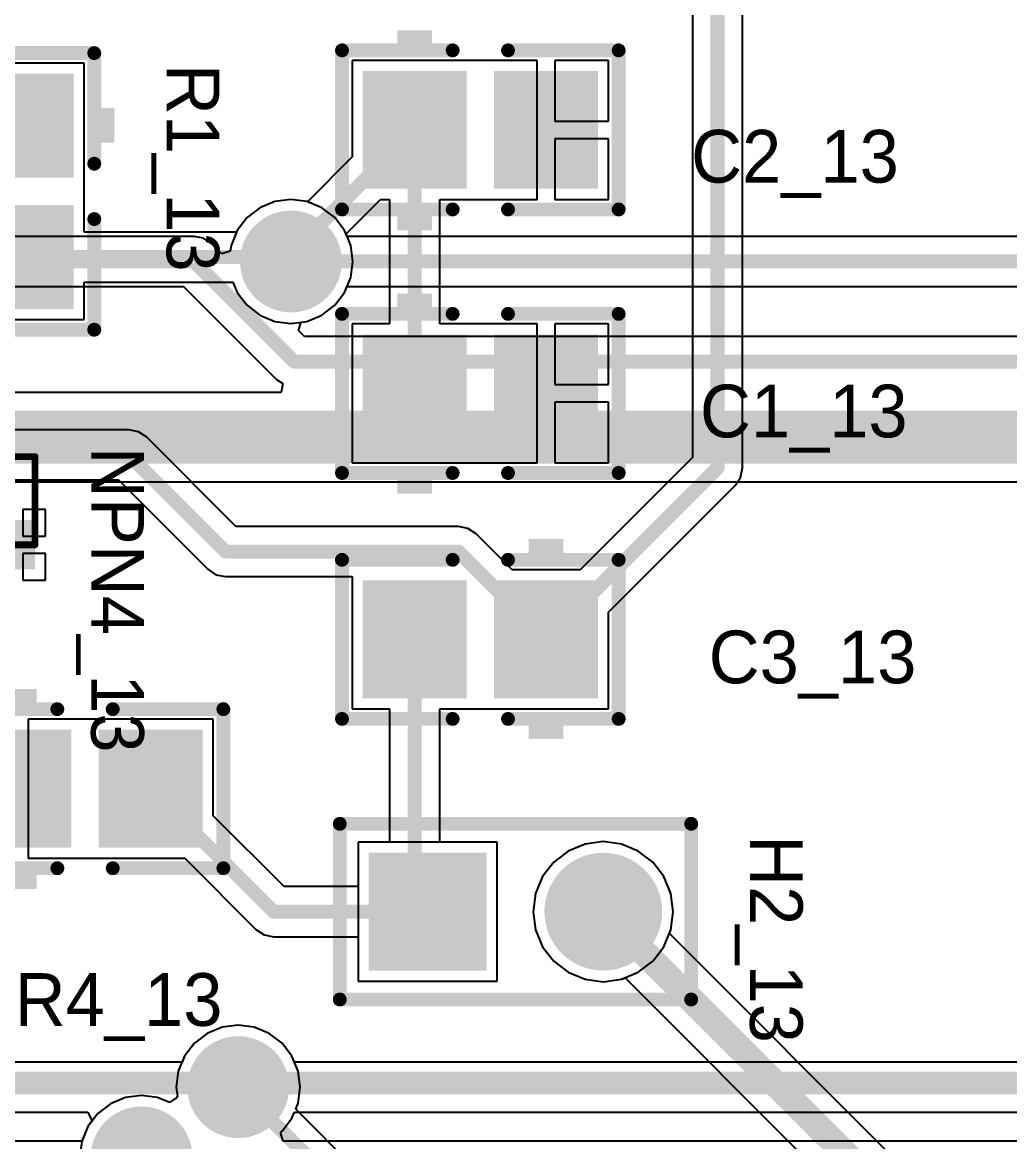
# Model space of a CAD drawing. Header units: millimetres. Extents: x 0.67 to 7.75, y 0.64 to 6.06.
# Drawn here: x 4.427 to 4.989, y 4.234 to 4.871 of the extents above; entities that cross this region are included whole.
import ezdxf

# ---------------------------------------------------------------- set-up
doc = ezdxf.new("R2010")
doc.units = ezdxf.units.MM
doc.header["$MEASUREMENT"] = 0
for name, color, linetype in [('BottomLayer', 5, 'Continuous'), ('BottomSolder', 6, 'Continuous'), ('MultiLayer', 9, 'Continuous'), ('PadHoleLayer', 156, 'Continuous'), ('TopLayer', 1, 'Continuous'), ('TopOverlay', 2, 'Continuous'), ('TopPaste', 8, 'Continuous'), ('TopSolder', 216, 'Continuous'), ('ViaHoleLayer', 16, 'Continuous')]:
    doc.layers.add(name, color=color, linetype=linetype)

# ---------------------------------------------------------------- blocks, each defined once
blk = doc.blocks.new('CC2012_0805_333')
at = {"layer": 'TopLayer'}
for points in [[(-0.06299, -0.02953), (-0.01181, -0.02953), (-0.06299, 0.02953), (-0.01181, 0.02953)], [(0.01181, -0.02953), (0.06299, -0.02953), (0.01181, 0.02953), (0.06299, 0.02953)]]:
    blk.add_solid(points, dxfattribs=at)
at = {"layer": 'TopOverlay', "const_width": 0.00787}
for points in [[(-0.07874, -0.04528), (-0.07874, 0.04528)], [(-0.07874, 0.04528), (-0.01575, 0.04528)], [(0.01575, 0.04528), (0.07874, 0.04528)], [(0.07874, -0.04528), (0.07874, 0.04528)], [(-0.07874, -0.04528), (-0.01575, -0.04528)], [(0.01575, -0.04528), (0.07874, -0.04528)]]:
    blk.add_lwpolyline(points, dxfattribs=at)
at = {"layer": 'TopOverlay', "const_width": 0.00394}
for points in [[(-0.08071, 0.04528, 1), (-0.07677, 0.04528, 1)], [(-0.08071, 0.04528, 1), (-0.07677, 0.04528, 1)], [(-0.01772, 0.04528, 1), (-0.01378, 0.04528, 1)], [(0.01378, 0.04528, 1), (0.01772, 0.04528, 1)], [(0.07677, 0.04528, 1), (0.08071, 0.04528, 1)], [(0.07677, 0.04528, 1), (0.08071, 0.04528, 1)], [(-0.08071, -0.04528, 1), (-0.07677, -0.04528, 1)], [(-0.08071, -0.04528, 1), (-0.07677, -0.04528, 1)], [(-0.01772, -0.04528, 1), (-0.01378, -0.04528, 1)], [(0.01378, -0.04528, 1), (0.01772, -0.04528, 1)], [(0.07677, -0.04528, 1), (0.08071, -0.04528, 1)], [(0.07677, -0.04528, 1), (0.08071, -0.04528, 1)]]:
    blk.add_lwpolyline(points, format="xyb", close=True, dxfattribs=at)
at = {"layer": 'TopOverlay'}
for points in [[(-0.04724, 0.04882), (-0.02756, 0.04882), (-0.04724, 0.05669), (-0.02756, 0.05669)], [(-0.04724, -0.05709), (-0.02756, -0.05709), (-0.04724, -0.04921), (-0.02756, -0.04921)]]:
    blk.add_solid(points, dxfattribs=at)
at = {"layer": 'TopPaste'}
for points in [[(-0.06299, -0.02953), (-0.01181, -0.02953), (-0.06299, 0.02953), (-0.01181, 0.02953)], [(0.01181, -0.02953), (0.06299, -0.02953), (0.01181, 0.02953), (0.06299, 0.02953)]]:
    blk.add_solid(points, dxfattribs=at)
at = {"layer": 'TopSolder'}
for points in [[(-0.06699, -0.03353), (-0.00781, -0.03353), (-0.06699, 0.03353), (-0.00781, 0.03353)], [(0.00781, -0.03353), (0.06699, -0.03353), (0.00781, 0.03353), (0.06699, 0.03353)]]:
    blk.add_solid(points, dxfattribs=at)
blk = doc.blocks.new('CC2012_0805_336')
at = {"layer": 'TopLayer'}
for points in [[(-0.06299, -0.02953), (-0.01181, -0.02953), (-0.06299, 0.02953), (-0.01181, 0.02953)], [(0.01181, -0.02953), (0.06299, -0.02953), (0.01181, 0.02953), (0.06299, 0.02953)]]:
    blk.add_solid(points, dxfattribs=at)
at = {"layer": 'TopOverlay', "const_width": 0.00787}
for points in [[(-0.07874, -0.04528), (-0.07874, 0.04528)], [(-0.01575, 0.04528), (-0.07874, 0.04528)], [(0.07874, 0.04528), (0.01575, 0.04528)], [(0.07874, -0.04528), (0.07874, 0.04528)], [(-0.01575, -0.04528), (-0.07874, -0.04528)], [(0.07874, -0.04528), (0.01575, -0.04528)]]:
    blk.add_lwpolyline(points, dxfattribs=at)
at = {"layer": 'TopOverlay', "const_width": 0.00394}
for points in [[(-0.08071, 0.04528, 1), (-0.07677, 0.04528, 1)], [(-0.08071, 0.04528, 1), (-0.07677, 0.04528, 1)], [(-0.01772, 0.04528, 1), (-0.01378, 0.04528, 1)], [(0.01378, 0.04528, 1), (0.01772, 0.04528, 1)], [(0.07677, 0.04528, 1), (0.08071, 0.04528, 1)], [(0.07677, 0.04528, 1), (0.08071, 0.04528, 1)], [(-0.08071, -0.04528, 1), (-0.07677, -0.04528, 1)], [(-0.08071, -0.04528, 1), (-0.07677, -0.04528, 1)], [(-0.01772, -0.04528, 1), (-0.01378, -0.04528, 1)], [(0.01378, -0.04528, 1), (0.01772, -0.04528, 1)], [(0.07677, -0.04528, 1), (0.08071, -0.04528, 1)], [(0.07677, -0.04528, 1), (0.08071, -0.04528, 1)]]:
    blk.add_lwpolyline(points, format="xyb", close=True, dxfattribs=at)
at = {"layer": 'TopOverlay'}
for points in [[(-0.04745, 0.04882), (-0.02776, 0.04882), (-0.04745, 0.05669), (-0.02776, 0.05669)], [(-0.04724, -0.05689), (-0.02756, -0.05689), (-0.04724, -0.04901), (-0.02756, -0.04901)]]:
    blk.add_solid(points, dxfattribs=at)
at = {"layer": 'TopPaste'}
for points in [[(-0.06299, -0.02953), (-0.01181, -0.02953), (-0.06299, 0.02953), (-0.01181, 0.02953)], [(0.01181, -0.02953), (0.06299, -0.02953), (0.01181, 0.02953), (0.06299, 0.02953)]]:
    blk.add_solid(points, dxfattribs=at)
at = {"layer": 'TopSolder'}
for points in [[(-0.06699, -0.03353), (-0.00781, -0.03353), (-0.06699, 0.03353), (-0.00781, 0.03353)], [(0.00781, -0.03353), (0.06699, -0.03353), (0.00781, 0.03353), (0.06699, 0.03353)]]:
    blk.add_solid(points, dxfattribs=at)
blk = doc.blocks.new('MMBT3904T_338')
at = {"layer": 'TopLayer'}
for points in [[(0.00787, -0.01004), (0.00787, 0.01004), (-0.00787, -0.01004), (-0.00787, 0.01004)], [(-0.01181, -0.06122), (-0.01181, -0.04114), (-0.02756, -0.06122), (-0.02756, -0.04114)], [(0.02756, -0.06122), (0.02756, -0.04114), (0.01181, -0.06122), (0.01181, -0.04114)]]:
    blk.add_solid(points, dxfattribs=at)
at = {"layer": 'TopOverlay', "const_width": 0.00394}
for points in [[(-0.0315, -0.00098), (0.0315, -0.00098)], [(-0.0315, -0.05118), (-0.0315, -0.00098)], [(0.0315, -0.05118), (0.0315, -0.00098)], [(-0.0315, -0.05118), (0.0315, -0.05118)]]:
    blk.add_lwpolyline(points, dxfattribs=at)
at = {"layer": 'TopOverlay', "const_width": 0.00197}
for points in [[(-0.03248, -0.00098, 1), (-0.03051, -0.00098, 1)], [(-0.03248, -0.00098, 1), (-0.03051, -0.00098, 1)], [(0.03051, -0.00098, 1), (0.03248, -0.00098, 1)], [(0.03051, -0.00098, 1), (0.03248, -0.00098, 1)], [(-0.03248, -0.05118, 1), (-0.03051, -0.05118, 1)], [(-0.03248, -0.05118, 1), (-0.03051, -0.05118, 1)], [(0.03051, -0.05118, 1), (0.03248, -0.05118, 1)], [(0.03051, -0.05118, 1), (0.03248, -0.05118, 1)]]:
    blk.add_lwpolyline(points, format="xyb", close=True, dxfattribs=at)
at = {"layer": 'TopPaste'}
for points in [[(0.00787, -0.01004), (0.00787, 0.01004), (-0.00787, -0.01004), (-0.00787, 0.01004)], [(-0.01181, -0.06122), (-0.01181, -0.04114), (-0.02756, -0.06122), (-0.02756, -0.04114)], [(0.02756, -0.06122), (0.02756, -0.04114), (0.01181, -0.06122), (0.01181, -0.04114)]]:
    blk.add_solid(points, dxfattribs=at)
at = {"layer": 'TopSolder'}
for points in [[(0.01187, -0.01404), (0.01187, 0.01404), (-0.01187, -0.01404), (-0.01187, 0.01404)], [(-0.00781, -0.06522), (-0.00781, -0.03714), (-0.03156, -0.06522), (-0.03156, -0.03714)], [(0.03156, -0.06522), (0.03156, -0.03714), (0.00781, -0.06522), (0.00781, -0.03714)]]:
    blk.add_solid(points, dxfattribs=at)
blk = doc.blocks.new('HDR1X2_344')
at = {"layer": 'BottomLayer', "const_width": 0.02953}
blk.add_lwpolyline([(0.08524, 0, 1), (0.11476, 0, 1)], format="xyb", close=True, dxfattribs=at)
at = {"layer": 'BottomLayer'}
blk.add_solid([(-0.02953, -0.02953), (0.02953, -0.02953), (-0.02953, 0.02953), (0.02953, 0.02953)], dxfattribs=at)
at = {"layer": 'BottomSolder', "const_width": 0.03353}
blk.add_lwpolyline([(0.08324, 0, 1), (0.11676, 0, 1)], format="xyb", close=True, dxfattribs=at)
at = {"layer": 'BottomSolder'}
blk.add_solid([(-0.03353, -0.03353), (0.03353, -0.03353), (-0.03353, 0.03353), (0.03353, 0.03353)], dxfattribs=at)
at = {"layer": 'MultiLayer', "const_width": 0.02953}
blk.add_lwpolyline([(0.08524, 0, 1), (0.11476, 0, 1)], format="xyb", close=True, dxfattribs=at)
at = {"layer": 'MultiLayer'}
blk.add_solid([(-0.02953, -0.02953), (0.02953, -0.02953), (-0.02953, 0.02953), (0.02953, 0.02953)], dxfattribs=at)
at = {"layer": 'PadHoleLayer', "const_width": 0.01772}
for points in [[(-0.00886, 0, 1), (0.00886, 0, 1)], [(0.09114, 0, 1), (0.10886, 0, 1)]]:
    blk.add_lwpolyline(points, format="xyb", close=True, dxfattribs=at)
at = {"layer": 'TopLayer', "const_width": 0.02953}
blk.add_lwpolyline([(0.08524, 0, 1), (0.11476, 0, 1)], format="xyb", close=True, dxfattribs=at)
at = {"layer": 'TopLayer'}
blk.add_solid([(-0.02953, -0.02953), (0.02953, -0.02953), (-0.02953, 0.02953), (0.02953, 0.02953)], dxfattribs=at)
at = {"layer": 'TopOverlay', "const_width": 0.00787}
for points in [[(-0.05, -0.05), (-0.05, 0.05)], [(-0.05, 0.05), (0.15, 0.05)], [(0.15, -0.05), (0.15, 0.05)], [(-0.05, -0.05), (0.15, -0.05)]]:
    blk.add_lwpolyline(points, dxfattribs=at)
at = {"layer": 'TopOverlay', "const_width": 0.00394}
for points in [[(-0.05197, 0.05, 1), (-0.04803, 0.05, 1)], [(-0.05197, 0.05, 1), (-0.04803, 0.05, 1)], [(0.14803, 0.05, 1), (0.15197, 0.05, 1)], [(0.14803, 0.05, 1), (0.15197, 0.05, 1)], [(-0.05197, -0.05, 1), (-0.04803, -0.05, 1)], [(-0.05197, -0.05, 1), (-0.04803, -0.05, 1)], [(0.14803, -0.05, 1), (0.15197, -0.05, 1)], [(0.14803, -0.05, 1), (0.15197, -0.05, 1)]]:
    blk.add_lwpolyline(points, format="xyb", close=True, dxfattribs=at)
at = {"layer": 'TopSolder', "const_width": 0.03353}
blk.add_lwpolyline([(0.08324, 0, 1), (0.11676, 0, 1)], format="xyb", close=True, dxfattribs=at)
at = {"layer": 'TopSolder'}
blk.add_solid([(-0.03353, -0.03353), (0.03353, -0.03353), (-0.03353, 0.03353), (0.03353, 0.03353)], dxfattribs=at)
blk = doc.blocks.new('CC2012_0805_351')
at = {"layer": 'TopLayer'}
for points in [[(-0.06299, -0.02953), (-0.01181, -0.02953), (-0.06299, 0.02953), (-0.01181, 0.02953)], [(0.01181, -0.02953), (0.06299, -0.02953), (0.01181, 0.02953), (0.06299, 0.02953)]]:
    blk.add_solid(points, dxfattribs=at)
at = {"layer": 'TopOverlay', "const_width": 0.00787}
for points in [[(-0.07874, 0.04528), (-0.07874, -0.04528)], [(-0.01575, 0.04528), (-0.07874, 0.04528)], [(0.07874, 0.04528), (0.01575, 0.04528)], [(0.07874, 0.04528), (0.07874, -0.04528)], [(-0.01575, -0.04528), (-0.07874, -0.04528)], [(0.07874, -0.04528), (0.01575, -0.04528)]]:
    blk.add_lwpolyline(points, dxfattribs=at)
at = {"layer": 'TopOverlay', "const_width": 0.00394}
for points in [[(-0.08071, 0.04528, 1), (-0.07677, 0.04528, 1)], [(-0.08071, 0.04528, 1), (-0.07677, 0.04528, 1)], [(-0.01772, 0.04528, 1), (-0.01378, 0.04528, 1)], [(0.01378, 0.04528, 1), (0.01772, 0.04528, 1)], [(0.07677, 0.04528, 1), (0.08071, 0.04528, 1)], [(0.07677, 0.04528, 1), (0.08071, 0.04528, 1)], [(-0.08071, -0.04528, 1), (-0.07677, -0.04528, 1)], [(-0.08071, -0.04528, 1), (-0.07677, -0.04528, 1)], [(-0.01772, -0.04528, 1), (-0.01378, -0.04528, 1)], [(0.01378, -0.04528, 1), (0.01772, -0.04528, 1)], [(0.07677, -0.04528, 1), (0.08071, -0.04528, 1)], [(0.07677, -0.04528, 1), (0.08071, -0.04528, 1)]]:
    blk.add_lwpolyline(points, format="xyb", close=True, dxfattribs=at)
at = {"layer": 'TopOverlay'}
for points in [[(-0.04724, 0.04882), (-0.02756, 0.04882), (-0.04724, 0.05669), (-0.02756, 0.05669)], [(-0.04724, -0.05709), (-0.02756, -0.05709), (-0.04724, -0.04921), (-0.02756, -0.04921)]]:
    blk.add_solid(points, dxfattribs=at)
at = {"layer": 'TopPaste'}
for points in [[(-0.06299, -0.02953), (-0.01181, -0.02953), (-0.06299, 0.02953), (-0.01181, 0.02953)], [(0.01181, -0.02953), (0.06299, -0.02953), (0.01181, 0.02953), (0.06299, 0.02953)]]:
    blk.add_solid(points, dxfattribs=at)
at = {"layer": 'TopSolder'}
for points in [[(-0.06699, -0.03353), (-0.00781, -0.03353), (-0.06699, 0.03353), (-0.00781, 0.03353)], [(0.00781, -0.03353), (0.06699, -0.03353), (0.00781, 0.03353), (0.06699, 0.03353)]]:
    blk.add_solid(points, dxfattribs=at)
blk = doc.blocks.new('CC2012_0805_352')
at = {"layer": 'TopLayer'}
for points in [[(-0.06299, -0.02953), (-0.01181, -0.02953), (-0.06299, 0.02953), (-0.01181, 0.02953)], [(0.01181, -0.02953), (0.06299, -0.02953), (0.01181, 0.02953), (0.06299, 0.02953)]]:
    blk.add_solid(points, dxfattribs=at)
at = {"layer": 'TopOverlay', "const_width": 0.00787}
for points in [[(-0.07874, -0.04528), (-0.07874, 0.04528)], [(-0.07874, 0.04528), (-0.01575, 0.04528)], [(0.01575, 0.04528), (0.07874, 0.04528)], [(0.07874, -0.04528), (0.07874, 0.04528)], [(-0.07874, -0.04528), (-0.01575, -0.04528)], [(0.01575, -0.04528), (0.07874, -0.04528)]]:
    blk.add_lwpolyline(points, dxfattribs=at)
at = {"layer": 'TopOverlay', "const_width": 0.00394}
for points in [[(-0.08071, 0.04528, 1), (-0.07677, 0.04528, 1)], [(-0.08071, 0.04528, 1), (-0.07677, 0.04528, 1)], [(-0.01772, 0.04528, 1), (-0.01378, 0.04528, 1)], [(0.01378, 0.04528, 1), (0.01772, 0.04528, 1)], [(0.07677, 0.04528, 1), (0.08071, 0.04528, 1)], [(0.07677, 0.04528, 1), (0.08071, 0.04528, 1)], [(-0.08071, -0.04528, 1), (-0.07677, -0.04528, 1)], [(-0.08071, -0.04528, 1), (-0.07677, -0.04528, 1)], [(-0.01772, -0.04528, 1), (-0.01378, -0.04528, 1)], [(0.01378, -0.04528, 1), (0.01772, -0.04528, 1)], [(0.07677, -0.04528, 1), (0.08071, -0.04528, 1)], [(0.07677, -0.04528, 1), (0.08071, -0.04528, 1)]]:
    blk.add_lwpolyline(points, format="xyb", close=True, dxfattribs=at)
at = {"layer": 'TopOverlay'}
for points in [[(-0.04724, 0.04882), (-0.02756, 0.04882), (-0.04724, 0.05669), (-0.02756, 0.05669)], [(-0.04724, -0.05709), (-0.02756, -0.05709), (-0.04724, -0.04921), (-0.02756, -0.04921)]]:
    blk.add_solid(points, dxfattribs=at)
at = {"layer": 'TopPaste'}
for points in [[(-0.06299, -0.02953), (-0.01181, -0.02953), (-0.06299, 0.02953), (-0.01181, 0.02953)], [(0.01181, -0.02953), (0.06299, -0.02953), (0.01181, 0.02953), (0.06299, 0.02953)]]:
    blk.add_solid(points, dxfattribs=at)
at = {"layer": 'TopSolder'}
for points in [[(-0.06699, -0.03353), (-0.00781, -0.03353), (-0.06699, 0.03353), (-0.00781, 0.03353)], [(0.00781, -0.03353), (0.06699, -0.03353), (0.00781, 0.03353), (0.06699, 0.03353)]]:
    blk.add_solid(points, dxfattribs=at)
blk = doc.blocks.new('CC2012_0805_353')
at = {"layer": 'TopLayer'}
for points in [[(-0.06299, -0.02953), (-0.01181, -0.02953), (-0.06299, 0.02953), (-0.01181, 0.02953)], [(0.01181, -0.02953), (0.06299, -0.02953), (0.01181, 0.02953), (0.06299, 0.02953)]]:
    blk.add_solid(points, dxfattribs=at)
at = {"layer": 'TopOverlay', "const_width": 0.00787}
for points in [[(-0.07874, -0.04528), (-0.07874, 0.04528)], [(-0.07874, 0.04528), (-0.01575, 0.04528)], [(0.01575, 0.04528), (0.07874, 0.04528)], [(0.07874, -0.04528), (0.07874, 0.04528)], [(-0.07874, -0.04528), (-0.01575, -0.04528)], [(0.01575, -0.04528), (0.07874, -0.04528)]]:
    blk.add_lwpolyline(points, dxfattribs=at)
at = {"layer": 'TopOverlay', "const_width": 0.00394}
for points in [[(-0.08071, 0.04528, 1), (-0.07677, 0.04528, 1)], [(-0.08071, 0.04528, 1), (-0.07677, 0.04528, 1)], [(-0.01772, 0.04528, 1), (-0.01378, 0.04528, 1)], [(0.01378, 0.04528, 1), (0.01772, 0.04528, 1)], [(0.07677, 0.04528, 1), (0.08071, 0.04528, 1)], [(0.07677, 0.04528, 1), (0.08071, 0.04528, 1)], [(-0.08071, -0.04528, 1), (-0.07677, -0.04528, 1)], [(-0.08071, -0.04528, 1), (-0.07677, -0.04528, 1)], [(-0.01772, -0.04528, 1), (-0.01378, -0.04528, 1)], [(0.01378, -0.04528, 1), (0.01772, -0.04528, 1)], [(0.07677, -0.04528, 1), (0.08071, -0.04528, 1)], [(0.07677, -0.04528, 1), (0.08071, -0.04528, 1)]]:
    blk.add_lwpolyline(points, format="xyb", close=True, dxfattribs=at)
at = {"layer": 'TopOverlay'}
for points in [[(-0.04724, 0.04882), (-0.02756, 0.04882), (-0.04724, 0.05669), (-0.02756, 0.05669)], [(-0.04724, -0.05709), (-0.02756, -0.05709), (-0.04724, -0.04921), (-0.02756, -0.04921)]]:
    blk.add_solid(points, dxfattribs=at)
at = {"layer": 'TopPaste'}
for points in [[(-0.06299, -0.02953), (-0.01181, -0.02953), (-0.06299, 0.02953), (-0.01181, 0.02953)], [(0.01181, -0.02953), (0.06299, -0.02953), (0.01181, 0.02953), (0.06299, 0.02953)]]:
    blk.add_solid(points, dxfattribs=at)
at = {"layer": 'TopSolder'}
for points in [[(-0.06699, -0.03353), (-0.00781, -0.03353), (-0.06699, 0.03353), (-0.00781, 0.03353)], [(0.00781, -0.03353), (0.06699, -0.03353), (0.00781, 0.03353), (0.06699, 0.03353)]]:
    blk.add_solid(points, dxfattribs=at)

msp = doc.modelspace()

# ---------------------------------------------------------------- linework, layer by layer
at = {"layer": 'BottomLayer'}
for p, q in [((4.56235, 4.76557), (4.55504, 4.75996)), ((4.57086, 4.7691), (4.56235, 4.76557)), ((4.58, 4.7703), (4.57086, 4.7691)), ((4.58914, 4.7691), (4.58, 4.7703)), ((4.59765, 4.76557), (4.58914, 4.7691)), ((4.60496, 4.75996), (4.59765, 4.76557)), ((4.55504, 4.75996), (4.54943, 4.75265)), ((4.61057, 4.75265), (4.60496, 4.75996)), ((4.52485, 4.74927), (3.61197, 4.74927)), ((4.53031, 4.74819), (4.52485, 4.74927)), ((4.52485, 4.74927), (4.52485, 4.74927)), ((4.53494, 4.74509), (4.53031, 4.74819)), ((4.54943, 4.75265), (4.5459, 4.74414)), ((4.61197, 4.74927), (4.61057, 4.75265)), ((5.52485, 4.74927), (4.61197, 4.74927)), ((4.54074, 4.73929), (4.53494, 4.74509)), ((4.54547, 4.7409), (4.54074, 4.73929)), ((4.5459, 4.74414), (4.54547, 4.7409)), ((3.61197, 4.72073), (4.51893, 4.72073)), ((4.51893, 4.72073), (4.57175, 4.66791)), ((4.60496, 4.71004), (4.61057, 4.71735)), ((4.61057, 4.71735), (4.61197, 4.72073)), ((4.61197, 4.72073), (5.51893, 4.72073)), ((4.59765, 4.70443), (4.60496, 4.71004)), ((4.58914, 4.7009), (4.59765, 4.70443)), ((4.58429, 4.69574), (4.5859, 4.70047)), ((4.58776, 4.69227), (4.58429, 4.69574)), ((4.5859, 4.70047), (4.58914, 4.7009)), ((5.54085, 4.69227), (4.58776, 4.69227)), ((4.57175, 4.66791), (4.57175, 4.66791)), ((4.57175, 4.66791), (4.57537, 4.66549)), ((4.57537, 4.66549), (4.57444, 4.66049)), ((4.57444, 4.66049), (4.05427, 4.66049)), ((4.05427, 4.60951), (4.99661, 4.60951)), ((4.69732, 4.40441), (4.61827, 4.40441)), ((4.61827, 4.40441), (4.61827, 4.32536)), ((4.69732, 4.32536), (4.69732, 4.40441)), ((4.74748, 4.4034), (4.73786, 4.39941)), ((4.7578, 4.40475), (4.74748, 4.4034)), ((4.76811, 4.4034), (4.7578, 4.40475)), ((4.77773, 4.39941), (4.76811, 4.4034)), ((4.73786, 4.39941), (4.7296, 4.39308)), ((4.78599, 4.39308), (4.77773, 4.39941)), ((4.7296, 4.39308), (4.72327, 4.38482)), ((4.79232, 4.38482), (4.78599, 4.39308)), ((4.72327, 4.38482), (4.71929, 4.3752)), ((4.79631, 4.3752), (4.79232, 4.38482)), ((4.71929, 4.3752), (4.71793, 4.36489)), ((4.79766, 4.36489), (4.79631, 4.3752)), ((4.71793, 4.36489), (4.71929, 4.35457)), ((4.79631, 4.35457), (4.79766, 4.36489)), ((4.71929, 4.35457), (4.72327, 4.34495)), ((4.79232, 4.34495), (4.79631, 4.35457)), ((4.72327, 4.34495), (4.7296, 4.33669)), ((4.78599, 4.33669), (4.79232, 4.34495)), ((4.7296, 4.33669), (4.73786, 4.33036)), ((4.77773, 4.33036), (4.78599, 4.33669)), ((4.73786, 4.33036), (4.74748, 4.32638)), ((4.74748, 4.32638), (4.7578, 4.32502)), ((4.7578, 4.32502), (4.76811, 4.32638)), ((4.76811, 4.32638), (4.77773, 4.33036)), ((4.61827, 4.32536), (4.69732, 4.32536)), ((4.53235, 4.29557), (4.52504, 4.28996)), ((4.54086, 4.2991), (4.53235, 4.29557)), ((4.55, 4.3003), (4.54086, 4.2991)), ((4.55914, 4.2991), (4.55, 4.3003)), ((4.56765, 4.29557), (4.55914, 4.2991)), ((4.57496, 4.28996), (4.56765, 4.29557)), ((4.52504, 4.28996), (4.51943, 4.28265)), ((4.58057, 4.28265), (4.57496, 4.28996)), ((4.51943, 4.28265), (4.51803, 4.27927)), ((4.58197, 4.27927), (4.58057, 4.28265)), ((4.51803, 4.27927), (3.58197, 4.27927)), ((5.43479, 4.27927), (4.58197, 4.27927)), ((3.58197, 4.25073), (4.46432, 4.25073)), ((4.46432, 4.25073), (4.46679, 4.24573)), ((4.58057, 4.24735), (4.58197, 4.25073)), ((4.58197, 4.25073), (5.38934, 4.25073)), ((4.46679, 4.24573), (4.46443, 4.24265)), ((4.57496, 4.24004), (4.58057, 4.24735)), ((4.46443, 4.24265), (4.46096, 4.23427)), ((4.57397, 4.23927), (4.57496, 4.24004)), ((4.57566, 4.23427), (4.57397, 4.23927)), ((4.46096, 4.23427), (3.57566, 4.23427)), ((5.38303, 4.23427), (4.57566, 4.23427))]:
    msp.add_line(p, q, dxfattribs=at)
for points, const_width in [([(4.5675, 4.735, 1), (4.5925, 4.735, 1)], 0.025), ([(4.52285, 4.735, 1), (4.52685, 4.735, 1)], 0.004), ([(4.52285, 4.735, 1), (4.52685, 4.735, 1)], 0.004), ([(4.578, 4.735, 1), (4.582, 4.735, 1)], 0.004), ([(4.57985, 4.678, 1), (4.58385, 4.678, 1)], 0.004), ([(4.57985, 4.678, 1), (4.58385, 4.678, 1)], 0.004), ([(4.5375, 4.265, 1), (4.5625, 4.265, 1)], 0.025), ([(4.548, 4.265, 1), (4.552, 4.265, 1)], 0.004), ([(4.548, 4.265, 1), (4.552, 4.265, 1)], 0.004), ([(4.4825, 4.225, 1), (4.5075, 4.225, 1)], 0.025)]:
    msp.add_lwpolyline(points, format="xyb", close=True, dxfattribs=dict(at, const_width=const_width))
for points, const_width in [([(3.58, 4.735), (4.52485, 4.735)], 0.008), ([(4.52485, 4.735), (4.58185, 4.678)], 0.008), ([(4.58, 4.735), (5.52485, 4.735)], 0.008), ([(4.58185, 4.678), (6.25747, 4.678)], 0.008), ([(4.03, 4.635), (6.025, 4.635)], 0.03), ([(3.55, 4.265), (4.55, 4.265)], 0.008), ([(4.55, 4.265), (6.569, 4.265)], 0.008)]:
    msp.add_lwpolyline(points, dxfattribs=dict(at, const_width=const_width))
at = {"layer": 'BottomSolder', "const_width": 0.029}
for points in [[(4.5655, 4.735, 1), (4.5945, 4.735, 1)], [(4.5355, 4.265, 1), (4.5645, 4.265, 1)], [(4.4805, 4.225, 1), (4.5095, 4.225, 1)]]:
    msp.add_lwpolyline(points, format="xyb", close=True, dxfattribs=at)
at = {"layer": 'MultiLayer', "const_width": 0.025}
for points in [[(4.5675, 4.735, 1), (4.5925, 4.735, 1)], [(4.5375, 4.265, 1), (4.5625, 4.265, 1)], [(4.4825, 4.225, 1), (4.5075, 4.225, 1)]]:
    msp.add_lwpolyline(points, format="xyb", close=True, dxfattribs=at)
at = {"layer": 'TopLayer'}
for p, q in [((4.80852, 4.91536), (4.80852, 4.6234)), ((4.83707, 4.61748), (4.83707, 4.91536)), ((4.68461, 4.84941), (4.6148, 4.84941)), ((4.6148, 4.84941), (4.6148, 4.79448)), ((4.68598, 4.84941), (4.68461, 4.84941)), ((4.68961, 4.84941), (4.68598, 4.84941)), ((4.69098, 4.84941), (4.68961, 4.84941)), ((4.7202, 4.84941), (4.69098, 4.84941)), ((4.7202, 4.80989), (4.7202, 4.84941)), ((4.76079, 4.84941), (4.7302, 4.84941)), ((4.7302, 4.84941), (4.7302, 4.81489)), ((4.76079, 4.81489), (4.76079, 4.84941)), ((4.46231, 4.84788), (4.38325, 4.84788)), ((4.46231, 4.77808), (4.46231, 4.84788)), ((4.7302, 4.81489), (4.76079, 4.81489)), ((4.7202, 4.77036), (4.7202, 4.80989)), ((4.76079, 4.80489), (4.7302, 4.80489)), ((4.7302, 4.80489), (4.7302, 4.77036)), ((4.76079, 4.77036), (4.76079, 4.80489)), ((4.6148, 4.79448), (4.58934, 4.76902)), ((4.46231, 4.7767), (4.46231, 4.77808)), ((4.46231, 4.77307), (4.46231, 4.7767)), ((4.46231, 4.7717), (4.46231, 4.77307)), ((4.46231, 4.75176), (4.46231, 4.7717)), ((4.56235, 4.76557), (4.55504, 4.75996)), ((4.57086, 4.7691), (4.56235, 4.76557)), ((4.58, 4.7703), (4.57086, 4.7691)), ((4.58914, 4.7691), (4.58, 4.7703)), ((4.58934, 4.76902), (4.58914, 4.7691)), ((4.61138, 4.75069), (4.63105, 4.77036)), ((4.63105, 4.77036), (4.63612, 4.77036)), ((4.63612, 4.77036), (4.63612, 4.69941)), ((4.66467, 4.69941), (4.66467, 4.77036)), ((4.66467, 4.77036), (4.68461, 4.77036)), ((4.68461, 4.77036), (4.68598, 4.77036)), ((4.68598, 4.77036), (4.68961, 4.77036)), ((4.68961, 4.77036), (4.69098, 4.77036)), ((4.69098, 4.77036), (4.7202, 4.77036)), ((4.7302, 4.77036), (4.76079, 4.77036)), ((4.55504, 4.75996), (4.54943, 4.75265)), ((4.54906, 4.75176), (4.46231, 4.75176)), ((4.54943, 4.75265), (4.54906, 4.75176)), ((4.6141, 4.74414), (4.61138, 4.75069)), ((4.6153, 4.735), (4.6141, 4.74414)), ((4.6141, 4.72586), (4.6153, 4.735)), ((4.46231, 4.70189), (4.46231, 4.72321)), ((4.46231, 4.72321), (4.547, 4.72321)), ((4.547, 4.72321), (4.54943, 4.71735)), ((4.61057, 4.71735), (4.6141, 4.72586)), ((4.54943, 4.71735), (4.55504, 4.71004)), ((4.60496, 4.71004), (4.61057, 4.71735)), ((4.55504, 4.71004), (4.56235, 4.70443)), ((4.59765, 4.70443), (4.60496, 4.71004)), ((4.38325, 4.70189), (4.46231, 4.70189)), ((4.56235, 4.70443), (4.57086, 4.7009)), ((4.58914, 4.7009), (4.59765, 4.70443)), ((4.57086, 4.7009), (4.58, 4.6997)), ((4.58, 4.6997), (4.58914, 4.7009)), ((4.63612, 4.69941), (4.6148, 4.69941)), ((4.6148, 4.69941), (4.6148, 4.62036)), ((4.68461, 4.69941), (4.66467, 4.69941)), ((4.68598, 4.69941), (4.68461, 4.69941)), ((4.68961, 4.69941), (4.68598, 4.69941)), ((4.69098, 4.69941), (4.68961, 4.69941)), ((4.7202, 4.69941), (4.69098, 4.69941)), ((4.7202, 4.65989), (4.7202, 4.69941)), ((4.76079, 4.69941), (4.7302, 4.69941)), ((4.7302, 4.69941), (4.7302, 4.66489)), ((4.76079, 4.66489), (4.76079, 4.69941)), ((4.7302, 4.66489), (4.76079, 4.66489)), ((4.7202, 4.62036), (4.7202, 4.65989)), ((4.76079, 4.65489), (4.7302, 4.65489)), ((4.7302, 4.65489), (4.7302, 4.62036)), ((4.76079, 4.62036), (4.76079, 4.65489)), ((4.48779, 4.63916), (4.42067, 4.63916)), ((4.4878, 4.63916), (4.48779, 4.63916)), ((4.49326, 4.63807), (4.4878, 4.63916)), ((4.49789, 4.63498), (4.49326, 4.63807)), ((4.54871, 4.58416), (4.49789, 4.63498)), ((4.6148, 4.62036), (4.68461, 4.62036)), ((4.68461, 4.62036), (4.68598, 4.62036)), ((4.68598, 4.62036), (4.68961, 4.62036)), ((4.68961, 4.62036), (4.69098, 4.62036)), ((4.69098, 4.62036), (4.7202, 4.62036)), ((4.7302, 4.62036), (4.76079, 4.62036)), ((4.80852, 4.6234), (4.74454, 4.55941)), ((4.83598, 4.61202), (4.83707, 4.61748)), ((4.42067, 4.61061), (4.48188, 4.61061)), ((4.48188, 4.61061), (4.5327, 4.55979)), ((4.76079, 4.53529), (4.83289, 4.60739)), ((4.83289, 4.60739), (4.83598, 4.61202)), ((4.83289, 4.60739), (4.83289, 4.60739)), ((4.44035, 4.59374), (4.42748, 4.59374)), ((4.42748, 4.59374), (4.42748, 4.5787)), ((4.44035, 4.5787), (4.44035, 4.59374)), ((4.67531, 4.58416), (4.54871, 4.58416)), ((4.68077, 4.58307), (4.67531, 4.58416)), ((4.67531, 4.58416), (4.67531, 4.58416)), ((4.6854, 4.57998), (4.68077, 4.58307)), ((4.42748, 4.5787), (4.44035, 4.5787)), ((4.70597, 4.55941), (4.6854, 4.57998)), ((4.44035, 4.5687), (4.42748, 4.5687)), ((4.42748, 4.5687), (4.42748, 4.55367)), ((4.44035, 4.55367), (4.44035, 4.5687)), ((4.5327, 4.55979), (4.5327, 4.55979)), ((4.5327, 4.55979), (4.53733, 4.5567)), ((4.53733, 4.5567), (4.5428, 4.55561)), ((4.5428, 4.55561), (4.6148, 4.55561)), ((4.6148, 4.55561), (4.6148, 4.48036)), ((4.74454, 4.55941), (4.70597, 4.55941)), ((4.42748, 4.55367), (4.44035, 4.55367)), ((4.76079, 4.48036), (4.76079, 4.53529)), ((4.6148, 4.48036), (4.63612, 4.48036)), ((4.63612, 4.48036), (4.63612, 4.40441)), ((4.66467, 4.40441), (4.66467, 4.48036)), ((4.66467, 4.48036), (4.68598, 4.48036)), ((4.68598, 4.48036), (4.68598, 4.48036)), ((4.68598, 4.48036), (4.68961, 4.48036)), ((4.68961, 4.48036), (4.68961, 4.48036)), ((4.68961, 4.48036), (4.69098, 4.48036)), ((4.69098, 4.48036), (4.76079, 4.48036)), ((4.45961, 4.47441), (4.43039, 4.47441)), ((4.43039, 4.47441), (4.43039, 4.43489)), ((4.46098, 4.47441), (4.45961, 4.47441)), ((4.46461, 4.47441), (4.46098, 4.47441)), ((4.46598, 4.47441), (4.46461, 4.47441)), ((4.53579, 4.47441), (4.46598, 4.47441)), ((4.53579, 4.41948), (4.53579, 4.47441)), ((4.43039, 4.43489), (4.43039, 4.39536)), ((4.57611, 4.37916), (4.53579, 4.41948)), ((4.63612, 4.40441), (4.61827, 4.40441)), ((4.61827, 4.40441), (4.61827, 4.37916)), ((4.69732, 4.40441), (4.66467, 4.40441)), ((4.69732, 4.32536), (4.69732, 4.40441)), ((4.74748, 4.4034), (4.73786, 4.39941)), ((4.7578, 4.40475), (4.74748, 4.4034)), ((4.76811, 4.4034), (4.7578, 4.40475)), ((4.77773, 4.39941), (4.76811, 4.4034)), ((4.73786, 4.39941), (4.7296, 4.39308)), ((4.78599, 4.39308), (4.77773, 4.39941)), ((4.43039, 4.39536), (4.45961, 4.39536)), ((4.45961, 4.39536), (4.46098, 4.39536)), ((4.46098, 4.39536), (4.46461, 4.39536)), ((4.46461, 4.39536), (4.46598, 4.39536)), ((4.46598, 4.39536), (4.51954, 4.39536)), ((4.51954, 4.39536), (4.5601, 4.35479)), ((4.7296, 4.39308), (4.72327, 4.38482)), ((4.79232, 4.38482), (4.78599, 4.39308)), ((4.72327, 4.38482), (4.71929, 4.3752)), ((4.79631, 4.3752), (4.79232, 4.38482)), ((4.61827, 4.37916), (4.57611, 4.37916)), ((4.71929, 4.3752), (4.71793, 4.36489)), ((4.79766, 4.36489), (4.79631, 4.3752)), ((4.71793, 4.36489), (4.71929, 4.35457)), ((4.79631, 4.35457), (4.79766, 4.36489)), ((4.5601, 4.35479), (4.5601, 4.35479)), ((4.5601, 4.35479), (4.56473, 4.3517)), ((4.56473, 4.3517), (4.5702, 4.35061)), ((4.71929, 4.35457), (4.72327, 4.34495)), ((4.79544, 4.35248), (4.79631, 4.35457)), ((5.01336, 4.13455), (4.79544, 4.35248)), ((4.5702, 4.35061), (4.61827, 4.35061)), ((4.61827, 4.35061), (4.61827, 4.32536)), ((4.72327, 4.34495), (4.7296, 4.33669)), ((4.7296, 4.33669), (4.73786, 4.33036)), ((4.73786, 4.33036), (4.74748, 4.32638)), ((4.74748, 4.32638), (4.7578, 4.32502)), ((4.7578, 4.32502), (4.76811, 4.32638)), ((4.76811, 4.32638), (4.77021, 4.32724)), ((4.77021, 4.32724), (4.98845, 4.109)), ((4.61827, 4.32536), (4.69732, 4.32536)), ((4.53235, 4.29557), (4.52504, 4.28996)), ((4.54086, 4.2991), (4.53235, 4.29557)), ((4.55, 4.3003), (4.54086, 4.2991)), ((4.55914, 4.2991), (4.55, 4.3003)), ((4.56765, 4.29557), (4.55914, 4.2991)), ((4.57496, 4.28996), (4.56765, 4.29557)), ((4.52504, 4.28996), (4.51943, 4.28265)), ((4.58057, 4.28265), (4.57496, 4.28996)), ((4.51943, 4.28265), (4.5159, 4.27414)), ((4.5841, 4.27414), (4.58057, 4.28265)), ((4.5159, 4.27414), (4.5147, 4.265)), ((4.5853, 4.265), (4.5841, 4.27414)), ((4.5147, 4.265), (4.51541, 4.25962)), ((4.5841, 4.25586), (4.5853, 4.265)), ((4.48586, 4.2591), (4.47735, 4.25557)), ((4.495, 4.2603), (4.48586, 4.2591)), ((4.50414, 4.2591), (4.495, 4.2603)), ((4.51079, 4.25634), (4.50414, 4.2591)), ((4.51501, 4.25903), (4.51079, 4.25634)), ((4.51541, 4.25962), (4.51501, 4.25903)), ((4.5827, 4.25249), (4.5841, 4.25586)), ((4.47004, 4.24996), (4.46443, 4.24265)), ((4.47735, 4.25557), (4.47004, 4.24996)), ((4.62389, 4.2113), (4.5827, 4.25249)), ((4.46443, 4.24265), (4.4609, 4.23414)), ((4.4609, 4.23414), (4.4597, 4.225))]:
    msp.add_line(p, q, dxfattribs=at)
for points, const_width in [([(4.8228, 4.61748), (4.8228, 4.95489)], 0.008), ([(4.57799, 4.73748), (4.65039, 4.80989)], 0.008), ([(4.65039, 4.65989), (4.65039, 4.80989)], 0.008), ([(4.42278, 4.73748), (4.57799, 4.73748)], 0.008), ([(4.4028, 4.62489), (4.4878, 4.62489)], 0.008), ([(4.4878, 4.62489), (4.5428, 4.56989)], 0.008), ([(4.7252, 4.51989), (4.8228, 4.61748)], 0.008), ([(4.5428, 4.56989), (4.67531, 4.56989)], 0.008), ([(4.67531, 4.56989), (4.7252, 4.52)], 0.008), ([(4.65039, 4.37229), (4.65039, 4.51989)], 0.008), ([(4.7252, 4.51989), (4.7252, 4.52)], 0.008), ([(4.5002, 4.43489), (4.5702, 4.36489)], 0.008), ([(4.65039, 4.37229), (4.6578, 4.36489)], 0.008), ([(4.7578, 4.36489), (5.0063, 4.11639)], 0.015), ([(4.5702, 4.36489), (4.6578, 4.36489)], 0.008), ([(4.55, 4.265), (4.6138, 4.2012)], 0.008)]:
    msp.add_lwpolyline(points, dxfattribs=dict(at, const_width=const_width))
for points, const_width in [([(4.64839, 4.80989, 1), (4.65239, 4.80989, 1)], 0.004), ([(4.64839, 4.80989, 1), (4.65239, 4.80989, 1)], 0.004), ([(4.5675, 4.735, 1), (4.5925, 4.735, 1)], 0.025), ([(4.57599, 4.73748, 1), (4.57999, 4.73748, 1)], 0.004), ([(4.57599, 4.73748, 1), (4.57999, 4.73748, 1)], 0.004), ([(4.64839, 4.65989, 1), (4.65239, 4.65989, 1)], 0.004), ([(4.4858, 4.62489, 1), (4.4898, 4.62489, 1)], 0.004), ([(4.4858, 4.62489, 1), (4.4898, 4.62489, 1)], 0.004), ([(4.8208, 4.61748, 1), (4.8248, 4.61748, 1)], 0.004), ([(4.8208, 4.61748, 1), (4.8248, 4.61748, 1)], 0.004), ([(4.5408, 4.56989, 1), (4.5448, 4.56989, 1)], 0.004), ([(4.5408, 4.56989, 1), (4.5448, 4.56989, 1)], 0.004), ([(4.67331, 4.56989, 1), (4.67731, 4.56989, 1)], 0.004), ([(4.67331, 4.56989, 1), (4.67731, 4.56989, 1)], 0.004), ([(4.64839, 4.51989, 1), (4.65239, 4.51989, 1)], 0.004), ([(4.7232, 4.52, 1), (4.7272, 4.52, 1)], 0.004), ([(4.7232, 4.52, 1), (4.7272, 4.52, 1)], 0.004), ([(4.7232, 4.51989, 1), (4.7272, 4.51989, 1)], 0.004), ([(4.7232, 4.51989, 1), (4.7272, 4.51989, 1)], 0.004), ([(4.4982, 4.43489, 1), (4.5022, 4.43489, 1)], 0.004), ([(4.64839, 4.37229, 1), (4.65239, 4.37229, 1)], 0.004), ([(4.64839, 4.37229, 1), (4.65239, 4.37229, 1)], 0.004), ([(4.75405, 4.36489, 1), (4.76155, 4.36489, 1)], 0.0075), ([(4.5682, 4.36489, 1), (4.5722, 4.36489, 1)], 0.004), ([(4.5682, 4.36489, 1), (4.5722, 4.36489, 1)], 0.004), ([(4.6558, 4.36489, 1), (4.6598, 4.36489, 1)], 0.004), ([(4.6558, 4.36489, 1), (4.6598, 4.36489, 1)], 0.004), ([(4.5375, 4.265, 1), (4.5625, 4.265, 1)], 0.025), ([(4.548, 4.265, 1), (4.552, 4.265, 1)], 0.004), ([(4.4825, 4.225, 1), (4.5075, 4.225, 1)], 0.025)]:
    msp.add_lwpolyline(points, format="xyb", close=True, dxfattribs=dict(at, const_width=const_width))
at = {"layer": 'TopOverlay', "const_width": 0.008}
for points in [[(4.0278, 4.26989), (4.9428, 4.26989)], [(4.9428, 4.26989), (5.0078, 4.26989)]]:
    msp.add_lwpolyline(points, dxfattribs=at)
at = {"layer": 'TopOverlay', "const_width": 0.004}
msp.add_lwpolyline([(4.9408, 4.26989, 1), (4.9448, 4.26989, 1)], format="xyb", close=True, dxfattribs=at)
msp.add_lwpolyline([(4.9408, 4.26989, 1), (4.9448, 4.26989, 1)], format="xyb", close=True, dxfattribs=at)
at = {"layer": 'TopSolder', "const_width": 0.029}
for points in [[(4.5655, 4.735, 1), (4.5945, 4.735, 1)], [(4.5355, 4.265, 1), (4.5645, 4.265, 1)], [(4.4805, 4.225, 1), (4.5095, 4.225, 1)]]:
    msp.add_lwpolyline(points, format="xyb", close=True, dxfattribs=at)
at = {"layer": 'ViaHoleLayer', "const_width": 0.014}
for points in [[(4.573, 4.735, 1), (4.587, 4.735, 1)], [(4.543, 4.265, 1), (4.557, 4.265, 1)], [(4.488, 4.225, 1), (4.502, 4.225, 1)]]:
    msp.add_lwpolyline(points, format="xyb", close=True, dxfattribs=at)

# ---------------------------------------------------------------- block references
for name, p in [('CC2012_0805_352', (4.6878, 4.80989)), ('CC2012_0805_353', (4.6878, 4.65989)), ('CC2012_0805_333', (4.4628, 4.43489))]:
    msp.add_blockref(name, p)
for name, p, rotation in [('CC2012_0805_336', (4.42278, 4.77489), 270), ('MMBT3904T_338', (4.4028, 4.62489), 360), ('CC2012_0805_351', (4.6878, 4.51989), 180), ('HDR1X2_344', (4.6578, 4.36489), 360)]:
    msp.add_blockref(name, p, dxfattribs=dict(rotation=rotation))

# ---------------------------------------------------------------- texts
at = {"layer": 'TopOverlay'}
for s, p in [('R1_13', (4.50928, 4.84739)), ('NPN4_13', (4.4663, 4.62939)), ('H2_13', (4.8413, 4.40839))]:
    msp.add_text(s, height=0.03, rotation=270, dxfattribs=at).set_placement(p)
for s, p in [('C2_13', (4.8078, 4.77989)), ('C1_13', (4.8128, 4.63489)), ('C3_13', (4.8178, 4.49489)), ('R4_13', (4.4228, 4.29989))]:
    msp.add_text(s, height=0.03, dxfattribs=at).set_placement(p)

doc.saveas('drawing.dxf')
